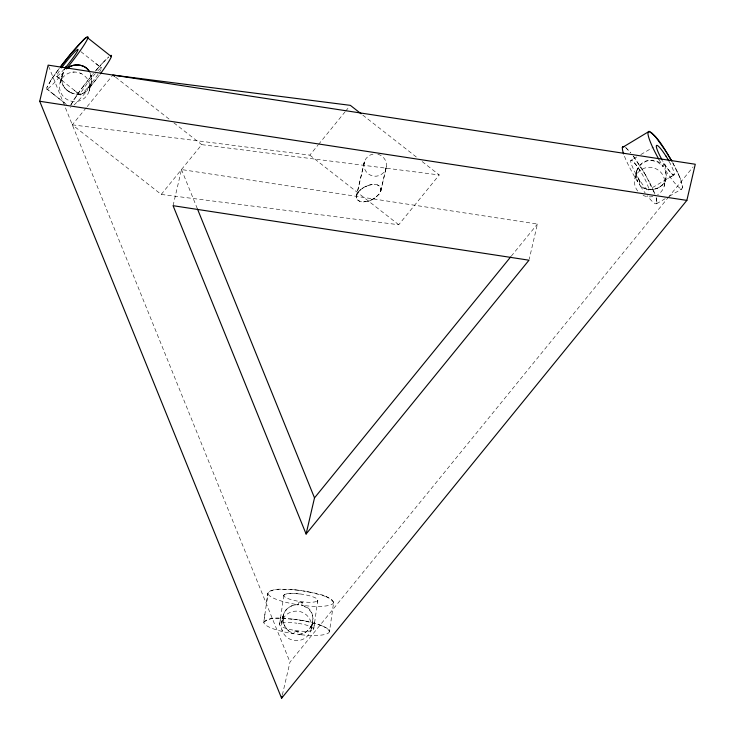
<?xml version="1.0" encoding="UTF-8"?>
<svg xmlns="http://www.w3.org/2000/svg" width="735" height="735" viewBox="0 0 735 735"><rect width="100%" height="100%" fill="white"/><g stroke="black" fill="none" stroke-linecap="round" stroke-linejoin="round"><path stroke-width="0.55" stroke-dasharray="3.67 2.76" d="M329.785 629.5L329.482 631.641L333.662 602.158L331.632 599.512L325.899 596.535M656.254 197.899L657.044 202.786L656.144 197.54M298.346 619.816C287.413 619.43 272.74 614.782 263.764 622.269L264.076 620.11M293.577 589.718C285.483 590.012 274.017 586.787 267.935 593.218L263.764 622.269M266.768 601.349L267.347 597.279M264.37 618.034L264.977 613.798M279.888 622.637L279.622 624.493A17.273 3.721 8.2 0 0 296.306 630.648A17.309 3.73 8.2 0 0 313.56 629.27A17.273 3.721 8.2 0 0 296.958 623.133M280.145 620.818L280.678 617.134M317.538 602.094L317.796 600.33L317.548 602.048M314.157 625.696L314.681 622.021M313.643 629.279L317.805 600.229A17.273 3.721 8.2 0 0 301.12 594.082A17.3 3.73 8.2 0 0 283.866 595.46A17.273 3.721 8.2 0 0 300.468 601.597A17.309 3.73 8.2 0 0 317.731 600.219M267.953 593.044L267.641 595.203C267.347 589.828 274.32 590.021 278.005 589.461C285.823 588.928 293.669 589.562 301.423 590.609C312.007 593.264 326.827 593.053 333.662 602.461M283.802 595.35L279.622 624.493A17.273 3.721 8.2 0 1 296.922 623.216M313.625 629.371L313.891 627.515M356.787 194.472L356.686 198.735L359.819 201.399A72.921 21.508 -47.3 0 0 363.329 201.914L368.382 201.142L363.31 201.932M373.031 154.12A11.347 11.071 13.1 0 0 364.101 163.372L356.447 195.951L356.686 198.735M664.633 184.264L664.817 183.539L664.339 185.514L666.379 175.784L664.909 169.353L665.579 166.579L664.973 165.439L663.806 163.721L663.126 166.514L657.375 161.829L650.31 160.193L646.35 160.827L642.702 162.591L639.781 165.246L637.557 168.784L636.354 172.78L636.244 176.951L637.53 181.573L638.2 178.78L639.974 181.637L639.303 184.402A33.452 5.145 59.5 0 0 645.247 193.094M659.056 159.633A33.406 5.127 59.5 0 0 663.117 166.542C653.36 151.511 629.371 166.036 637.53 181.573A33.406 5.127 59.5 0 1 624.134 155.37M89.312 90.488L89.22 90.828A15.123 14.755 13.1 0 0 70.771 72.489A15.123 14.755 13.1 0 0 63.927 97.112A15.123 14.755 13.1 0 0 89.22 90.828L91.654 80.694L90.313 73.381M371 200.196L376.063 197.191L379.609 193.434L380.849 190.622L380.868 188.243L379.673 186.221L377.524 184.954L380.059 186.635M90.791 85.196L91.682 79.573L90.46 73.73M665.552 180.498L666.342 174.618L664.909 169.353A33.452 5.127 59.6 0 0 682.567 187.609M283.241 615.875C284.436 608.957 291.492 604.28 298.3 604.795L298.952 602.02L302.324 602.516L301.672 605.272L307.653 608.066L311.723 612.815L313.202 619.256L311.236 628.976M356.447 195.951C357.651 191.192 362.107 188.105 366.342 186.166M364.091 163.069L364.238 162.463L356.484 195.776L358.772 191.559M311.309 628.636L311.153 629.325A15.123 14.755 13.1 0 1 286.163 636.629A15.123 14.755 13.1 0 1 291.96 611.731A15.123 14.755 13.1 0 1 311.153 629.325L311.732 626.854M377.854 154.24A11.347 11.071 13.1 0 1 386.325 166.781L380.794 190.861L378.571 194.803M385.866 169.087L386.086 168.131M283.214 615.994L282.92 617.244L283.085 616.564M311.346 628.517L312.623 623.05M173.074 205.69L181.49 169.546L537.414 224.056L529.237 259.17M380.849 190.622L386.169 167.791M282.718 618.117C283.232 610.298 290.536 604.115 298.3 604.795A33.406 7.203 8.2 0 1 268.064 593.237M282.35 694.961L289.994 662.106L667.72 198.092M301.672 605.272C319.532 608.194 314.24 635.518 297.51 634.323L298.153 631.558L294.781 631.062C294.404 637.401 286.393 629.408 285.051 626.652C283.021 623.078 282.378 618.695 283.526 614.726M282.185 620.395L281.698 622.462L283.342 615.425L283.205 621.525L285.208 626.927L288.993 631.255L294.138 633.836A33.406 7.203 8.2 0 1 263.893 622.288M312.265 624.575L312.733 622.536M363.908 163.85L364.018 163.409A11.337 11.071 13.1 0 0 373.564 176.124A11.347 11.071 13.1 0 0 386.325 166.772M281.937 621.461L282.231 620.211M636.455 172.192L636.611 171.521L634.966 178.32M380.923 190.31L380.794 190.861L380.656 187.627M636.611 171.521L636.225 173.138L636.409 172.403M635.058 177.953L635.499 176.179M74.051 105.013A33.461 2.977 -51.6 0 0 87.18 90.671L87.989 87.796L90.102 85.223L89.312 88.081L91.296 83.294M665.956 178.825C663.595 189.364 646.423 193.893 639.303 184.402C646.451 193.581 663.282 189.915 666.002 178.651M664.164 186.221L664.394 185.321M263.791 622.095C270.195 615.985 281.257 618.989 289.406 618.769M89.22 90.828L89.404 90.139M60.252 82.109L60.619 80.795M61.96 75.981L64.515 69.219A15.132 14.737 14.7 0 1 64.744 68.888L64.515 69.219M60.059 82.789L63.724 72.048M61.694 76.945L62.19 75.227M89.541 89.661L89.716 89.045M91.112 84.02L89.312 88.081L96.845 78.553M311.842 625.016L312.825 622.178C311.236 629.05 304.63 634.507 297.51 634.323M637.429 169.078L637.695 168.49M70.569 105.463L74.299 98.986M70.937 104.682L79.922 90.846L93.483 73.381M89.312 88.081L90.047 86.794M50.825 80.409L46.774 87.704L51.588 79.251L59.618 67.978M51.147 79.922L52.157 78.397M74.612 98.499L75.631 96.974M52.516 77.864L53.655 76.201M75.99 96.441L77.129 94.787M54.05 75.631L55.3 73.877M77.524 94.209L82.375 87.502M55.731 73.27L57.054 71.433M57.514 70.808L59.379 68.291M82.853 86.868L86.831 81.668M358.211 192.258C361.546 188.031 366.673 185.376 371.965 184.568C377.156 183.989 368.088 185.11 369.65 185.027M379.141 194.104L373.986 198.643L367.693 201.335M87.336 81.025L90.322 77.258M285.731 610.326L286.172 609.784M90.809 76.651L92.288 74.823M422.193 161.599L439.254 174.958L398.728 224.745L161.222 194.435L72.324 124.831L86.509 107.402M87.18 106.575L112.179 75.87M161.222 194.435L201.748 144.648L439.254 174.958M72.324 124.831L309.821 155.14L317.933 145.181M318.512 144.464L344.954 111.986M345.625 111.16L349.006 107.007M511.229 256.221L537.414 224.056M668.115 197.614L693.096 166.918M92.794 74.207L93.299 73.601M95.458 71.019L97.847 68.217M95.936 70.459L103.139 62.328M98.306 67.694L108.697 56.871M103.552 61.887L108.449 57.082M662.584 184.733L659.47 187.195L655.326 188.978M362.208 188.472L363.356 187.719M373.986 198.643L375.135 197.89M673.931 174.958L667.619 178.678M636.887 156.886L630.97 160.359L632.614 159.394M640.819 154.571L653.415 147.165M649.97 189.051L648.417 189.97L674.013 174.912M656.53 203.779L665.68 198.404M669.337 196.254L682.163 188.702L680.252 189.832M72.728 72.131L74.207 72.039M294.331 589.782L296.664 590.021M290.16 618.833L292.493 619.072M299.779 602.066L302.324 602.516L298.952 602.02A15.123 14.755 13.1 0 1 299.733 602.075M297.454 590.104L302.508 590.765M293.283 619.155L306.274 621.213L317.832 624.19L326.11 627.672L328.775 629.739L329.5 631.512L327.424 628.526L321.737 625.586M303.316 590.885L305.65 591.271M299.145 619.936L301.488 620.312M306.412 591.399L308.718 591.822M302.25 620.45L304.556 620.873M309.49 591.969L325.357 596.324M305.328 621.02L321.186 625.375M359.819 201.399L357.807 200.269A51.909 15.316 -47.3 0 1 357.284 199.727M79.996 73.05L81.355 73.647M71.029 92.84L75.576 94.172L79.867 94.172L83.919 92.913L87.199 90.635L83.643 93.051L78.957 94.273L74.042 93.878L69.301 91.939L65.323 88.696L62.751 84.828L61.556 80.244L61.988 75.889L61.584 80.584L63.219 85.765L66.361 89.753L71.029 92.84L67.51 90.717L64.386 87.566M362.796 115.092L417.921 158.255M309.821 155.14L398.728 224.745M115.514 77.129L169.748 119.594M173.91 122.855L201.748 144.648M625.604 147.505L630.382 152.384M95.587 63.311L98.545 65.645M80.942 51.716L101.522 68.043M100.006 66.811L101.448 67.951M59.599 78.663L62.558 80.997M78.673 93.758L80.161 94.934M56.623 76.265L80.097 94.843M74.299 90.295L77.203 92.592M56.696 76.357L58.139 77.497M53.471 94.245L46.709 88.889L48.418 90.24M46.627 88.733L65.755 103.874M53.416 94.199L66.857 104.839M625.816 147.671L630.685 152.761M633.322 156.114L645.606 175.086L654.857 193.911M633.478 156.316L641.444 168.095M641.866 168.774L643.097 170.796M643.502 171.466L644.705 173.515M645.109 174.213L647.884 179.202M672.7 162.711L674.978 166.983M672.773 162.848L680.463 178.853L682.64 187.728L681.244 180.975M648.27 179.928L649.382 182.032M675.336 167.681L676.375 169.739M649.74 182.73L652.064 187.462M89.817 72.37L90.157 73.041M676.705 170.41L677.661 172.413M677.964 173.065L678.837 174.967M652.368 188.114L653.231 190.016M679.103 175.582L679.866 177.374M653.507 190.641L654.26 192.423M181.49 169.546L197.109 208.106M48.565 66.178L289.994 662.106M680.096 177.944L680.739 179.588M654.499 192.993L654.931 194.104M282.323 631.043L281.863 629.665M90.975 75.135L91.177 75.861M333.525 602.434A33.452 7.212 8.1 0 1 301.681 605.3M329.353 631.484A33.452 7.212 8.2 0 1 297.51 634.351M283.857 595.506A17.273 3.721 8.2 0 1 301.084 594.165M366.269 186.295A39.277 11.53 -47.1 0 1 368.878 185.339M370.899 200.352A39.258 11.641 -47.5 0 1 368.308 201.261M374.106 184.338A72.912 21.526 -47.4 0 1 377.569 184.908M637.695 191.063A15.123 14.755 13.1 0 1 640.727 170.061A15.123 14.755 13.1 0 1 662.116 173.938A15.123 14.755 13.1 0 1 657.669 194.683M652.919 196.557A15.123 14.755 13.1 0 1 642.16 194.876M657.007 202.639A33.452 5.145 59.5 0 1 647.204 195.675M640.277 171.09A17.273 2.646 59.6 0 0 630.768 160.974A17.273 2.646 59.6 0 0 639.082 179.312A17.309 2.655 59.5 0 0 648.628 189.391A17.273 2.646 59.6 0 0 640.304 171.016A17.309 2.674 59.6 0 0 630.759 160.937M669.126 161.461A17.273 2.646 59.6 0 1 674.216 174.351A17.3 2.655 59.5 0 1 664.679 164.273A17.273 2.655 59.5 0 1 662.75 161.057M674.234 174.342A17.309 2.664 59.6 0 1 664.679 164.282M63.715 72.094A33.461 2.977 -51.6 0 1 46.875 87.575M70.67 107.494A33.461 2.977 -51.6 0 1 70.303 107.475M97.792 70.918A17.309 1.534 -51.6 0 1 99.638 71.865M98.003 74.318A17.309 1.534 -51.6 0 1 89.422 85.572M95.375 73.555A17.309 1.534 -51.6 0 0 92.187 77.276A17.273 1.534 -51.6 0 0 80.216 94.245A17.3 1.543 -51.6 0 0 89.422 85.637M64.331 68.961A17.309 1.534 -51.6 0 1 56.742 75.659A17.273 1.543 -51.6 0 1 60.84 68.925M99.372 75.181A33.424 2.958 -51.6 0 1 89.284 88.108M364.367 161.939L364.156 162.812L364.367 161.939M90.102 85.223L87.989 87.796L89.652 85.894A15.132 14.746 15.8 0 0 90.102 85.223M298.153 631.558L294.781 631.062L297.326 631.512A15.123 14.755 13.1 0 0 298.153 631.558M639.974 181.637L638.2 178.78L639.487 180.975A15.095 14.737 13.4 0 0 639.974 181.637M664.523 164.723L664.293 164.383A15.123 14.755 14.1 0 0 663.797 163.73L665.579 166.579L664.973 165.439A15.113 14.746 14 0 0 664.523 164.723"/><path stroke-width="1.1" d="M665.616 150.767L655.611 136.894L651.734 132.888L649.124 131.372L622.343 147.542L622.986 146.476L624.245 146.642M647.948 132.493L648.941 131.363C659.313 137.721 664.633 150.124 671.202 160.028M39.727 101.274L48.142 65.13L695.273 164.245L686.857 200.389L281.588 698.25L39.727 101.274L686.857 200.389M306.1 534.023L528.998 260.199L173.074 205.69L306.1 534.023L314.506 497.88L510.632 256.956M281.588 698.25L282.093 696.063M110.59 55.511L111.472 55.456L111.371 56.604L87.897 38.027C87.088 34.6 81.815 42.143 80.078 43.31M111.371 56.604L111.509 55.548L110.911 55.382M66.233 68.07L66.637 66.646L65.351 68.061M622.343 147.542L622.848 146.55L623.997 146.541M87.897 38.027L88.053 37.035L87.437 36.805L83.762 39.598L69.329 55.63M60.84 66.361L60.344 67.014L70.532 54.169M61.345 65.7L66.848 58.681M67.335 58.074L68.824 56.246M65.58 67.932L66.637 66.646L65.479 67.896M71.019 53.591L74.373 49.64M74.832 49.116L79.665 43.751M361.133 113.787L350.356 105.353L112.85 75.044L114.651 76.449M666.029 151.419L667.049 153.036M667.472 153.725L668.694 155.746M669.098 156.417L670.302 158.466M670.706 159.164L671.909 161.287M197.412 208.859L314.506 497.88M658.79 159.164A33.424 5.127 59.5 0 1 648.013 132.594M623.62 153.927A33.406 5.127 59.5 0 1 622.416 147.652M662.226 160.156A17.273 2.655 59.5 0 1 656.511 145.493A17.273 2.655 59.5 0 1 665.882 156.031M665.91 155.958A17.273 2.646 59.6 0 1 668.804 160.882M111.288 56.705A33.406 2.977 -51.6 0 1 100.291 73.959M87.814 38.119A33.406 2.977 -51.6 0 1 66.343 68.897M65.966 67.014A17.309 1.562 -51.7 0 0 77.947 50.026A17.309 1.562 -51.7 0 0 68.713 58.662A17.273 1.543 -51.6 0 0 61.565 67.914M65.957 67.032A17.309 1.534 -51.6 0 1 64.992 68.18M67.041 68.447C72.407 63.394 85.251 63.421 89.44 71.718C85.03 63.917 73.619 62.861 67.041 68.447"/></g></svg>
